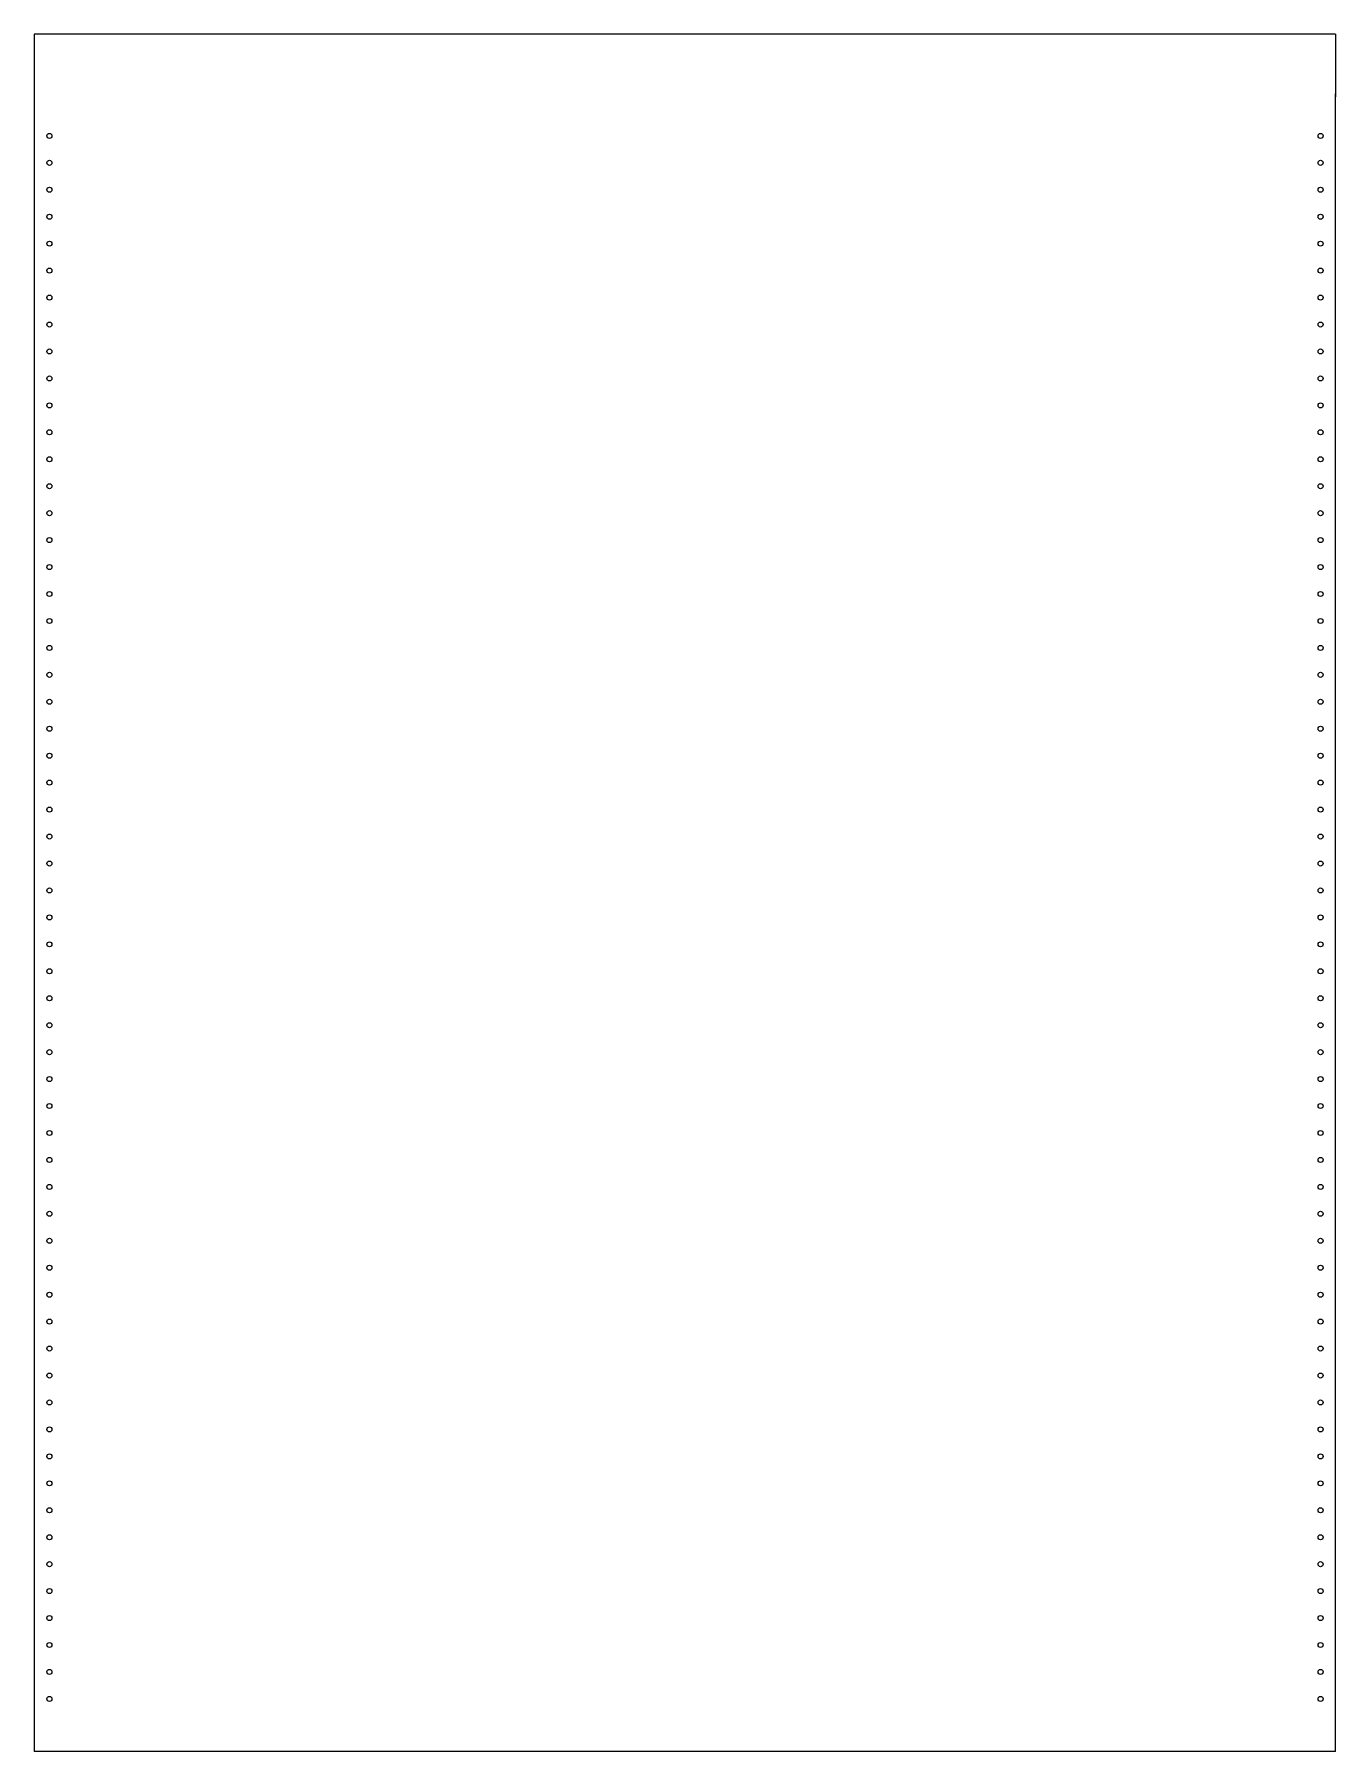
# Model space of a CAD drawing. Header units: millimetres. Extents: x 2356 to 2615, y 1259 to 1601.
import ezdxf

# ---------------------------------------------------------------- set-up
doc = ezdxf.new("R2010")
doc.units = ezdxf.units.MM

msp = doc.modelspace()

# ---------------------------------------------------------------- linework, layer by layer
for p, q in [((2615.39, 1600.64), (2356.39, 1600.64)), ((2356.39, 1600.64), (2356.39, 1588.21)), ((2615.39, 1600.64), (2615.39, 1588.21)), ((2356.39, 1588.79), (2356.39, 1258.79)), ((2615.39, 1258.79), (2615.39, 1588.79)), ((2615.39, 1258.79), (2356.39, 1258.79))]:
    msp.add_line(p, q)
for centre in [(2359.39, 1580.42), (2612.39, 1580.42), (2359.39, 1575.06), (2612.39, 1575.06), (2359.39, 1569.7), (2612.39, 1569.7), (2359.39, 1564.33), (2612.39, 1564.33), (2359.39, 1558.97), (2612.39, 1558.97), (2359.39, 1553.6), (2612.39, 1553.6), (2359.39, 1548.24), (2612.39, 1548.24), (2359.39, 1542.87), (2612.39, 1542.87), (2359.39, 1537.51), (2612.39, 1537.51), (2359.39, 1532.14), (2612.39, 1532.14), (2359.39, 1526.78), (2612.39, 1526.78), (2359.39, 1521.42), (2612.39, 1521.42), (2359.39, 1516.05), (2612.39, 1516.05), (2359.39, 1510.69), (2612.39, 1510.69), (2359.39, 1505.32), (2612.39, 1505.32), (2359.39, 1499.96), (2612.39, 1499.96), (2359.39, 1494.59), (2612.39, 1494.59), (2359.39, 1489.23), (2612.39, 1489.23), (2359.39, 1483.86), (2612.39, 1483.86), (2359.39, 1478.5), (2612.39, 1478.5), (2359.39, 1473.14), (2612.39, 1473.14), (2359.39, 1467.77), (2612.39, 1467.77), (2359.39, 1462.41), (2612.39, 1462.41), (2359.39, 1457.04), (2612.39, 1457.04), (2359.39, 1451.68), (2612.39, 1451.68), (2359.39, 1446.31), (2612.39, 1446.31), (2359.39, 1440.95), (2612.39, 1440.95), (2359.39, 1435.58), (2612.39, 1435.58), (2359.39, 1430.22), (2612.39, 1430.22), (2359.39, 1424.86), (2612.39, 1424.86), (2359.39, 1419.49), (2612.39, 1419.49), (2359.39, 1414.13), (2612.39, 1414.13), (2359.39, 1408.76), (2612.39, 1408.76), (2359.39, 1403.4), (2612.39, 1403.4), (2359.39, 1398.03), (2612.39, 1398.03), (2359.39, 1392.67), (2612.39, 1392.67), (2359.39, 1387.31), (2612.39, 1387.31), (2359.39, 1381.94), (2612.39, 1381.94), (2359.39, 1376.58), (2612.39, 1376.58), (2359.39, 1371.21), (2612.39, 1371.21), (2359.39, 1365.85), (2612.39, 1365.85), (2359.39, 1360.48), (2612.39, 1360.48), (2359.39, 1355.12), (2612.39, 1355.12), (2359.39, 1349.75), (2612.39, 1349.75), (2359.39, 1344.39), (2612.39, 1344.39), (2359.39, 1339.03), (2612.39, 1339.03), (2359.39, 1333.66), (2612.39, 1333.66), (2359.39, 1328.3), (2612.39, 1328.3), (2359.39, 1322.93), (2612.39, 1322.93), (2359.39, 1317.57), (2612.39, 1317.57), (2359.39, 1312.2), (2612.39, 1312.2), (2359.39, 1306.84), (2612.39, 1306.84), (2359.39, 1301.47), (2612.39, 1301.47), (2359.39, 1296.11), (2612.39, 1296.11), (2359.39, 1290.75), (2612.39, 1290.75), (2359.39, 1285.38), (2612.39, 1285.38), (2359.39, 1280.02), (2612.39, 1280.02), (2359.39, 1274.65), (2612.39, 1274.65), (2359.39, 1269.29), (2612.39, 1269.29)]:
    msp.add_circle(centre, 0.5)

doc.saveas('drawing.dxf')
